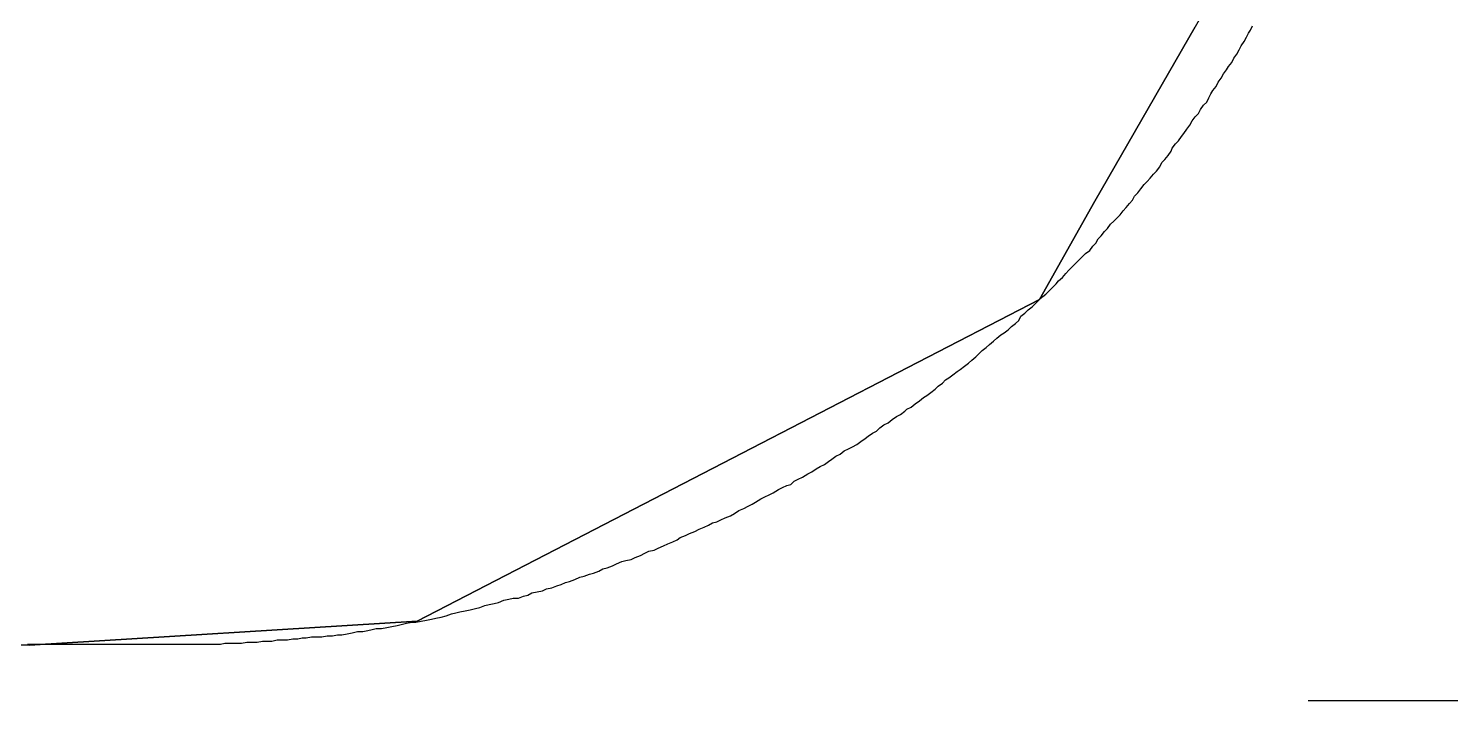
# Model space of a CAD drawing. Extents: x -69.4 to 29.6, y -21.9 to 37.7.
# Drawn here: x -59.58 to -58.219, y 22.575 to 23.219 of the extents above; entities that cross this region are included whole.
import ezdxf

# ---------------------------------------------------------------- set-up
doc = ezdxf.new("R2010")
doc.units = 0
doc.layers.add('gg1', color=1, linetype='CONTINUOUS')
doc.layers.add('gto', color=5, linetype='CONTINUOUS')

msp = doc.modelspace()

# ---------------------------------------------------------------- linework, layer by layer
at = {"layer": 'gg1', "color": 1}
msp.add_lwpolyline([(-58.355117, 22.575045), (-57.905116, 22.575045)], dxfattribs=at)
at = {"layer": 'gto', "color": 5}
for points in [[(-58.582117, 24.414049), (-58.484117, 24.284049), (-58.307117, 24.048048), (-58.303117, 24.043048), (-58.288117, 23.527047), (-58.304117, 23.500047), (-58.463117, 23.220046), (-58.559117, 23.053046), (-58.612117, 22.959046), (-58.738117, 22.894046), (-58.906118, 22.807046), (-59.208118, 22.651045), (-59.579119, 22.628045), (-60.314121, 22.628045)], [(-58.559117, 23.053046), (-58.463117, 23.220046)], [(-58.414117, 23.210046), (-58.412117, 23.214046)], [(-58.412117, 23.214046), (-58.410117, 23.217046)], [(-58.410117, 23.217046), (-58.408117, 23.221046)], [(-58.421117, 23.198046), (-58.419117, 23.202046)], [(-58.419117, 23.202046), (-58.416117, 23.206046)], [(-58.416117, 23.206046), (-58.414117, 23.210046)], [(-58.431117, 23.182046), (-58.428117, 23.186046)], [(-58.428117, 23.186046), (-58.426117, 23.190046)], [(-58.426117, 23.190046), (-58.423117, 23.194046)], [(-58.423117, 23.194046), (-58.421117, 23.198046)], [(-58.438117, 23.171046), (-58.436117, 23.175046)], [(-58.436117, 23.175046), (-58.433117, 23.179046)], [(-58.433117, 23.179046), (-58.431117, 23.182046)], [(-58.448117, 23.156046), (-58.446117, 23.159046)], [(-58.446117, 23.159046), (-58.443117, 23.163046)], [(-58.443117, 23.163046), (-58.441117, 23.167046)], [(-58.441117, 23.167046), (-58.438117, 23.171046)], [(-58.458117, 23.141046), (-58.455117, 23.145046)], [(-58.455117, 23.145046), (-58.452117, 23.148046)], [(-58.452117, 23.148046), (-58.450117, 23.152046)], [(-58.450117, 23.152046), (-58.448117, 23.156046)], [(-58.466117, 23.130046), (-58.463117, 23.134046)], [(-58.463117, 23.134046), (-58.460117, 23.137046)], [(-58.460117, 23.137046), (-58.458117, 23.141046)], [(-58.476117, 23.115046), (-58.474117, 23.118046)], [(-58.474117, 23.118046), (-58.471117, 23.122046)], [(-58.471117, 23.122046), (-58.468117, 23.126046)], [(-58.468117, 23.126046), (-58.466117, 23.130046)], [(-58.486117, 23.101046), (-58.485117, 23.104046)], [(-58.485117, 23.104046), (-58.482117, 23.108046)], [(-58.482117, 23.108046), (-58.479117, 23.111046)], [(-58.479117, 23.111046), (-58.476117, 23.115046)], [(-58.495117, 23.090046), (-58.492117, 23.093046)], [(-58.492117, 23.093046), (-58.489117, 23.097046)], [(-58.489117, 23.097046), (-58.486117, 23.101046)], [(-58.506117, 23.075046), (-58.503117, 23.079046)], [(-58.503117, 23.079046), (-58.500117, 23.082046)], [(-58.500117, 23.082046), (-58.497117, 23.086046)], [(-58.497117, 23.086046), (-58.495117, 23.090046)], [(-58.518117, 23.061046), (-58.515117, 23.065046)], [(-58.515117, 23.065046), (-58.512117, 23.069046)], [(-58.512117, 23.069046), (-58.509117, 23.072046)], [(-58.509117, 23.072046), (-58.506117, 23.075046)], [(-58.612117, 22.959046), (-58.559117, 23.053046)], [(-58.529117, 23.047046), (-58.526117, 23.051046)], [(-58.526117, 23.051046), (-58.523117, 23.054046)], [(-58.523117, 23.054046), (-58.521117, 23.058046)], [(-58.521117, 23.058046), (-58.518117, 23.061046)], [(-58.541117, 23.034046), (-58.538117, 23.037046)], [(-58.538117, 23.037046), (-58.535117, 23.040046)], [(-58.535117, 23.040046), (-58.532117, 23.044046)], [(-58.532117, 23.044046), (-58.529117, 23.047046)], [(-58.553117, 23.020046), (-58.550117, 23.024046)], [(-58.550117, 23.024046), (-58.547117, 23.027046)], [(-58.547117, 23.027046), (-58.544117, 23.031046)], [(-58.544117, 23.031046), (-58.541117, 23.034046)], [(-58.564117, 23.006046), (-58.561117, 23.010046)], [(-58.561117, 23.010046), (-58.558117, 23.013046)], [(-58.558117, 23.013046), (-58.556117, 23.017046)], [(-58.556117, 23.017046), (-58.553117, 23.020046)], [(-58.577117, 22.994046), (-58.574117, 22.997046)], [(-58.574117, 22.997046), (-58.571117, 23.000046)], [(-58.571117, 23.000046), (-58.568117, 23.003046)], [(-58.568117, 23.003046), (-58.564117, 23.006046)], [(-58.590117, 22.980046), (-58.587117, 22.984046)], [(-58.587117, 22.984046), (-58.584117, 22.987046)], [(-58.584117, 22.987046), (-58.581117, 22.990046)], [(-58.581117, 22.990046), (-58.577117, 22.994046)], [(-58.603117, 22.967046), (-58.599117, 22.971046)], [(-58.599117, 22.971046), (-58.596117, 22.974046)], [(-58.596117, 22.974046), (-58.594117, 22.977046)], [(-58.594117, 22.977046), (-58.590117, 22.980046)], [(-58.738117, 22.894046), (-58.612117, 22.959046)], [(-58.619117, 22.952046), (-58.616117, 22.955046)], [(-58.616117, 22.955046), (-58.613117, 22.958046)], [(-58.613117, 22.958046), (-58.609117, 22.962046)], [(-58.609117, 22.962046), (-58.606117, 22.964046)], [(-58.606117, 22.964046), (-58.603117, 22.967046)], [(-58.632117, 22.939046), (-58.630117, 22.943046)], [(-58.630117, 22.943046), (-58.626117, 22.946046)], [(-58.626117, 22.946046), (-58.623117, 22.949046)], [(-58.623117, 22.949046), (-58.619117, 22.952046)], [(-58.649117, 22.925046), (-58.646117, 22.927046)], [(-58.646117, 22.927046), (-58.642117, 22.930046)], [(-58.642117, 22.930046), (-58.639117, 22.933046)], [(-58.639117, 22.933046), (-58.635117, 22.936046)], [(-58.635117, 22.936046), (-58.632117, 22.939046)], [(-58.663117, 22.913046), (-58.660117, 22.916046)], [(-58.660117, 22.916046), (-58.656117, 22.919046)], [(-58.656117, 22.919046), (-58.653117, 22.922046)], [(-58.653117, 22.922046), (-58.649117, 22.925046)], [(-58.680117, 22.898046), (-58.677117, 22.901046)], [(-58.677117, 22.901046), (-58.673117, 22.904046)], [(-58.673117, 22.904046), (-58.670117, 22.907046)], [(-58.670117, 22.907046), (-58.667117, 22.910046)], [(-58.667117, 22.910046), (-58.663117, 22.913046)], [(-58.906118, 22.807046), (-58.738117, 22.894046)], [(-58.699117, 22.884046), (-58.695117, 22.887046)], [(-58.695117, 22.887046), (-58.691117, 22.890046)], [(-58.691117, 22.890046), (-58.688117, 22.892046)], [(-58.688117, 22.892046), (-58.684117, 22.895046)], [(-58.684117, 22.895046), (-58.680117, 22.898046)], [(-58.716117, 22.870046), (-58.712117, 22.873046)], [(-58.712117, 22.873046), (-58.709117, 22.876046)], [(-58.709117, 22.876046), (-58.705117, 22.879046)], [(-58.705117, 22.879046), (-58.702117, 22.882046)], [(-58.702117, 22.882046), (-58.699117, 22.884046)], [(-58.735117, 22.856046), (-58.731117, 22.859046)], [(-58.731117, 22.859046), (-58.727117, 22.862046)], [(-58.727117, 22.862046), (-58.723117, 22.865046)], [(-58.723117, 22.865046), (-58.720117, 22.867046)], [(-58.720117, 22.867046), (-58.716117, 22.870046)], [(-58.753118, 22.844046), (-58.749117, 22.847046)], [(-58.749117, 22.847046), (-58.745117, 22.849046)], [(-58.745117, 22.849046), (-58.741117, 22.852046)], [(-58.741117, 22.852046), (-58.739117, 22.854046)], [(-58.739117, 22.854046), (-58.735117, 22.856046)], [(-58.772118, 22.831046), (-58.768118, 22.833046)], [(-58.768118, 22.833046), (-58.765118, 22.836046)], [(-58.765118, 22.836046), (-58.761118, 22.839046)], [(-58.761118, 22.839046), (-58.757118, 22.841046)], [(-58.757118, 22.841046), (-58.753118, 22.844046)], [(-58.795118, 22.816046), (-58.791118, 22.818046)], [(-58.791118, 22.818046), (-58.787118, 22.820046)], [(-58.787118, 22.820046), (-58.783118, 22.823046)], [(-58.783118, 22.823046), (-58.779118, 22.826046)], [(-58.779118, 22.826046), (-58.776118, 22.828046)], [(-58.776118, 22.828046), (-58.772118, 22.831046)], [(-59.208118, 22.651045), (-58.906118, 22.807046)], [(-58.814118, 22.804046), (-58.811118, 22.806046)], [(-58.811118, 22.806046), (-58.807118, 22.809046)], [(-58.807118, 22.809046), (-58.803118, 22.811046)], [(-58.803118, 22.811046), (-58.799118, 22.814046)], [(-58.799118, 22.814046), (-58.795118, 22.816046)], [(-58.839118, 22.789046), (-58.834118, 22.792046)], [(-58.834118, 22.792046), (-58.830118, 22.794046)], [(-58.830118, 22.794046), (-58.826118, 22.797046)], [(-58.826118, 22.797046), (-58.822118, 22.799046)], [(-58.822118, 22.799046), (-58.818118, 22.801046)], [(-58.818118, 22.801046), (-58.814118, 22.804046)], [(-58.862118, 22.777046), (-58.858118, 22.779046)], [(-58.858118, 22.779046), (-58.854118, 22.781046)], [(-58.854118, 22.781046), (-58.850118, 22.782046)], [(-58.850118, 22.782046), (-58.847118, 22.785046)], [(-58.847118, 22.785046), (-58.843118, 22.787046)], [(-58.843118, 22.787046), (-58.839118, 22.789046)], [(-58.887118, 22.763046), (-58.884118, 22.765046)], [(-58.884118, 22.765046), (-58.879118, 22.768046)], [(-58.879118, 22.768046), (-58.875118, 22.770046)], [(-58.875118, 22.770046), (-58.871118, 22.772046)], [(-58.871118, 22.772046), (-58.867118, 22.774046)], [(-58.867118, 22.774046), (-58.862118, 22.777046)], [(-58.917118, 22.748045), (-58.913118, 22.750046)], [(-58.913118, 22.750046), (-58.908118, 22.752046)], [(-58.908118, 22.752046), (-58.904118, 22.754046)], [(-58.904118, 22.754046), (-58.900118, 22.757046)], [(-58.900118, 22.757046), (-58.895118, 22.759046)], [(-58.895118, 22.759046), (-58.891118, 22.761046)], [(-58.891118, 22.761046), (-58.887118, 22.763046)], [(-58.947118, 22.735045), (-58.942118, 22.737045)], [(-58.942118, 22.737045), (-58.938118, 22.739045)], [(-58.938118, 22.739045), (-58.933118, 22.741045)], [(-58.933118, 22.741045), (-58.929118, 22.743045)], [(-58.929118, 22.743045), (-58.925118, 22.745045)], [(-58.925118, 22.745045), (-58.921118, 22.746045)], [(-58.921118, 22.746045), (-58.917118, 22.748045)], [(-58.977118, 22.721045), (-58.972118, 22.723045)], [(-58.972118, 22.723045), (-58.968118, 22.725045)], [(-58.968118, 22.725045), (-58.963118, 22.727045)], [(-58.963118, 22.727045), (-58.959118, 22.729045)], [(-58.959118, 22.729045), (-58.956118, 22.731045)], [(-58.956118, 22.731045), (-58.951118, 22.733045)], [(-58.951118, 22.733045), (-58.947118, 22.735045)], [(-59.012118, 22.708045), (-59.008118, 22.709045)], [(-59.008118, 22.709045), (-59.003118, 22.710045)], [(-59.003118, 22.710045), (-58.999118, 22.712045)], [(-58.999118, 22.712045), (-58.994118, 22.714045)], [(-58.994118, 22.714045), (-58.990118, 22.716045)], [(-58.990118, 22.716045), (-58.986118, 22.718045)], [(-58.986118, 22.718045), (-58.981118, 22.719045)], [(-58.981118, 22.719045), (-58.977118, 22.721045)], [(-59.048118, 22.694045), (-59.043118, 22.696045)], [(-59.043118, 22.696045), (-59.039118, 22.697045)], [(-59.039118, 22.697045), (-59.034118, 22.699045)], [(-59.034118, 22.699045), (-59.030118, 22.701045)], [(-59.030118, 22.701045), (-59.026118, 22.702045)], [(-59.026118, 22.702045), (-59.021118, 22.704045)], [(-59.021118, 22.704045), (-59.017118, 22.706045)], [(-59.017118, 22.706045), (-59.012118, 22.708045)], [(-59.088118, 22.680045), (-59.084118, 22.682045)], [(-59.084118, 22.682045), (-59.079118, 22.683045)], [(-59.079118, 22.683045), (-59.074118, 22.685045)], [(-59.074118, 22.685045), (-59.070118, 22.686045)], [(-59.070118, 22.686045), (-59.066118, 22.688045)], [(-59.066118, 22.688045), (-59.062118, 22.689045)], [(-59.062118, 22.689045), (-59.057118, 22.691045)], [(-59.057118, 22.691045), (-59.052118, 22.693045)], [(-59.052118, 22.693045), (-59.048118, 22.694045)], [(-59.134118, 22.668045), (-59.130118, 22.669045)], [(-59.130118, 22.669045), (-59.125118, 22.671045)], [(-59.125118, 22.671045), (-59.120118, 22.672045)], [(-59.120118, 22.672045), (-59.116118, 22.673045)], [(-59.116118, 22.673045), (-59.111118, 22.673045)], [(-59.111118, 22.673045), (-59.106118, 22.675045)], [(-59.106118, 22.675045), (-59.102118, 22.676045)], [(-59.102118, 22.676045), (-59.098118, 22.678045)], [(-59.098118, 22.678045), (-59.093118, 22.679045)], [(-59.093118, 22.679045), (-59.088118, 22.680045)], [(-59.190118, 22.654045), (-59.185118, 22.655045)], [(-59.185118, 22.655045), (-59.180118, 22.656045)], [(-59.180118, 22.656045), (-59.175118, 22.658045)], [(-59.175118, 22.658045), (-59.171118, 22.659045)], [(-59.171118, 22.659045), (-59.167118, 22.660045)], [(-59.167118, 22.660045), (-59.162118, 22.661045)], [(-59.162118, 22.661045), (-59.157118, 22.662045)], [(-59.157118, 22.662045), (-59.152118, 22.663045)], [(-59.152118, 22.663045), (-59.148118, 22.664045)], [(-59.148118, 22.664045), (-59.143118, 22.666045)], [(-59.143118, 22.666045), (-59.139118, 22.667045)], [(-59.139118, 22.667045), (-59.134118, 22.668045)], [(-59.579119, 22.628045), (-59.208118, 22.651045)], [(-59.270119, 22.640045), (-59.265119, 22.641045)], [(-59.265119, 22.641045), (-59.260119, 22.641045)], [(-59.260119, 22.641045), (-59.255119, 22.642045)], [(-59.255119, 22.642045), (-59.251119, 22.643045)], [(-59.251119, 22.643045), (-59.247118, 22.644045)], [(-59.247118, 22.644045), (-59.242118, 22.644045)], [(-59.242118, 22.644045), (-59.237118, 22.645045)], [(-59.237118, 22.645045), (-59.232118, 22.646045)], [(-59.232118, 22.646045), (-59.227118, 22.647045)], [(-59.227118, 22.647045), (-59.222118, 22.648045)], [(-59.222118, 22.648045), (-59.218118, 22.649045)], [(-59.218118, 22.649045), (-59.213118, 22.650045)], [(-59.213118, 22.650045), (-59.209118, 22.650045)], [(-59.209118, 22.650045), (-59.204118, 22.651045)], [(-59.204118, 22.651045), (-59.199118, 22.652045)], [(-59.199118, 22.652045), (-59.194118, 22.653045)], [(-59.194118, 22.653045), (-59.190118, 22.654045)], [(-59.581119, 22.629045), (-59.572119, 22.629045)], [(-59.572119, 22.629045), (-59.562119, 22.629045)], [(-59.562119, 22.629045), (-59.552119, 22.629045)], [(-59.552119, 22.629045), (-59.543119, 22.629045)], [(-59.543119, 22.629045), (-59.535119, 22.629045)], [(-59.535119, 22.629045), (-59.526119, 22.629045)], [(-59.526119, 22.629045), (-59.517119, 22.629045)], [(-59.517119, 22.629045), (-59.509119, 22.629045)], [(-59.509119, 22.629045), (-59.502119, 22.629045)], [(-59.502119, 22.629045), (-59.496119, 22.629045)], [(-59.496119, 22.629045), (-59.489119, 22.629045)], [(-59.489119, 22.629045), (-59.482119, 22.629045)], [(-59.482119, 22.629045), (-59.476119, 22.629045)], [(-59.476119, 22.629045), (-59.471119, 22.629045)], [(-59.471119, 22.629045), (-59.466119, 22.629045)], [(-59.466119, 22.629045), (-59.462119, 22.629045)], [(-59.462119, 22.629045), (-59.458119, 22.629045)], [(-59.458119, 22.629045), (-59.454119, 22.629045)], [(-59.454119, 22.629045), (-59.451119, 22.629045)], [(-59.451119, 22.629045), (-59.448119, 22.629045)], [(-59.448119, 22.629045), (-59.446119, 22.629045)], [(-59.446119, 22.629045), (-59.444119, 22.629045)], [(-59.444119, 22.629045), (-59.443119, 22.629045)], [(-59.443119, 22.629045), (-59.440119, 22.629045)], [(-59.440119, 22.629045), (-59.435119, 22.629045)], [(-59.435119, 22.629045), (-59.430119, 22.629045)], [(-59.430119, 22.629045), (-59.426119, 22.629045)], [(-59.426119, 22.629045), (-59.421119, 22.629045)], [(-59.421119, 22.629045), (-59.416119, 22.629045)], [(-59.416119, 22.629045), (-59.411119, 22.629045)], [(-59.411119, 22.629045), (-59.406119, 22.629045)], [(-59.406119, 22.629045), (-59.401119, 22.629045)], [(-59.401119, 22.629045), (-59.396119, 22.629045)], [(-59.396119, 22.629045), (-59.392119, 22.630045)], [(-59.392119, 22.630045), (-59.387119, 22.630045)], [(-59.387119, 22.630045), (-59.381119, 22.630045)], [(-59.381119, 22.630045), (-59.376119, 22.630045)], [(-59.376119, 22.630045), (-59.371119, 22.631045)], [(-59.371119, 22.631045), (-59.366119, 22.631045)], [(-59.366119, 22.631045), (-59.361119, 22.631045)], [(-59.361119, 22.631045), (-59.356119, 22.632045)], [(-59.356119, 22.632045), (-59.352119, 22.632045)], [(-59.352119, 22.632045), (-59.347119, 22.632045)], [(-59.347119, 22.632045), (-59.342119, 22.633045)], [(-59.342119, 22.633045), (-59.337119, 22.633045)], [(-59.337119, 22.633045), (-59.332119, 22.633045)], [(-59.332119, 22.633045), (-59.327119, 22.634045)], [(-59.327119, 22.634045), (-59.322119, 22.634045)], [(-59.322119, 22.634045), (-59.318119, 22.635045)], [(-59.318119, 22.635045), (-59.314119, 22.635045)], [(-59.314119, 22.635045), (-59.309119, 22.636045)], [(-59.309119, 22.636045), (-59.304119, 22.636045)], [(-59.304119, 22.636045), (-59.299119, 22.636045)], [(-59.299119, 22.636045), (-59.294119, 22.637045)], [(-59.294119, 22.637045), (-59.289119, 22.637045)], [(-59.289119, 22.637045), (-59.284119, 22.638045)], [(-59.284119, 22.638045), (-59.280119, 22.638045)], [(-59.280119, 22.638045), (-59.275119, 22.639045)], [(-59.275119, 22.639045), (-59.270119, 22.640045)]]:
    msp.add_lwpolyline(points, dxfattribs=at)

doc.saveas('drawing.dxf')
